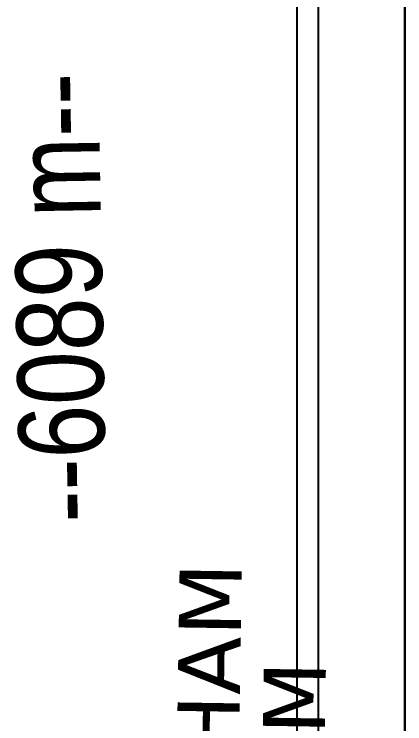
# Model space of a CAD drawing. Header units: millimetres. Extents: x 43168.9 to 43194.6, y -25545.1 to -25543.4.
# Drawn here: x 43172.3833 to 43172.4559, y -25544.2646 to -25544.133 of the extents above; entities that cross this region are included whole.
import ezdxf
from ezdxf.enums import TextEntityAlignment as Align

# ---------------------------------------------------------------- set-up
doc = ezdxf.new("R2010")
doc.units = ezdxf.units.MM
doc.header["$LTSCALE"] = 200
doc.layers.add('pafta_sgh', color=11, linetype='Continuous')
doc.layers.add('yazi-mahal_sgh', color=12, linetype='Continuous')
doc.styles.add('text1', font='VERDANA.TTF')
doc.styles.add('text2', font='arial.ttf')

msp = doc.modelspace()

# ---------------------------------------------------------------- linework, layer by layer
at = {"layer": 'pafta_sgh'}
for p, q in [((43172.45588, -25544.97), (43172.45588, -25543.51)), ((43172.45588, -25543.51), (43172.45588, -25544.97)), ((43172.43988, -25544.954), (43172.43988, -25543.526)), ((43172.43588, -25544.95), (43172.43588, -25543.53))]:
    msp.add_line(p, q, dxfattribs=at)

# ---------------------------------------------------------------- texts
at = {"color": 7, "style": 'text1', "text_generation_flag": 4}
for tag, text, height, p in [('MAHAL', '', 0.01154, (43172.41942, -25544.26274)), ('M²', 'm²', 0.011537, (43172.43522, -25544.26298))]:
    msp.add_attdef(tag, text=text, height=height, rotation=269.1301, dxfattribs=at).set_placement(p, align=Align.MIDDLE)
at = {"layer": 'yazi-mahal_sgh', "style": 'text2', "width": 0.8}
msp.add_text('--6089 m--', height=0.016, rotation=91.0003, dxfattribs=at).set_placement((43172.40043, -25544.22718))

doc.saveas('drawing.dxf')
